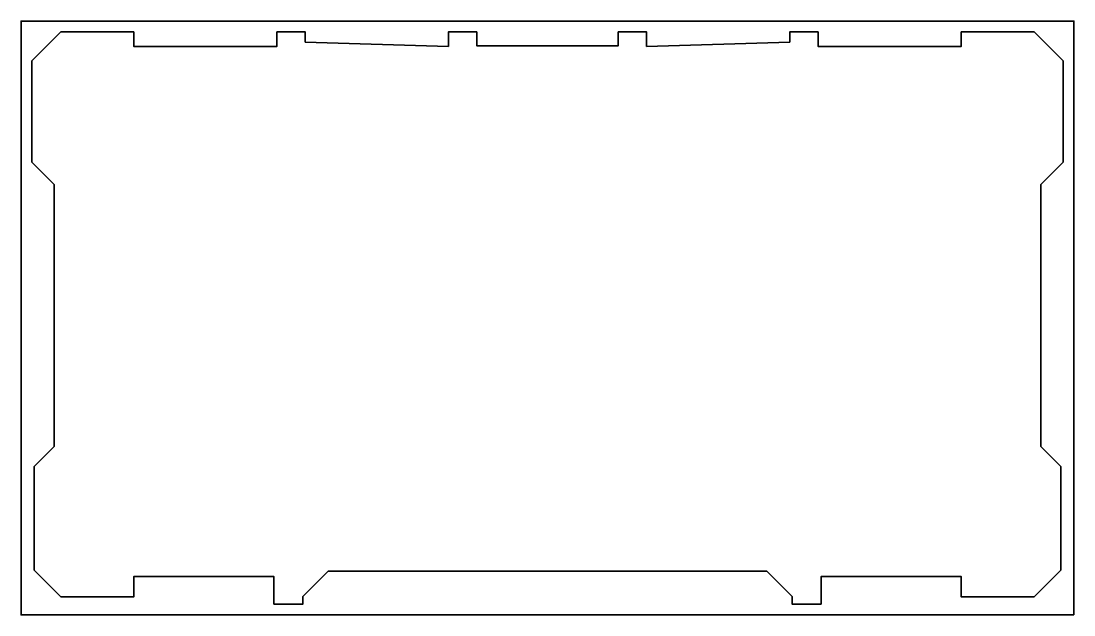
# Model space of a CAD drawing. Header units: millimetres. Extents: x -183 to 302, y -11 to 263.
import ezdxf

# ---------------------------------------------------------------- set-up
doc = ezdxf.new("R2010")
doc.units = ezdxf.units.MM
doc.header["$MEASUREMENT"] = 0
doc.layers.get('0').update_dxf_attribs({"lineweight": 0})
doc.layers.add('Safety', color=7, linetype='Continuous', lineweight=0)

msp = doc.modelspace()

# ---------------------------------------------------------------- linework, layer by layer
at = {"color": 1, "lineweight": 35, "true_color": 0xff0000}
msp.add_lwpolyline([(59.8, 251.48), (27.17, 251.48), (27.17, 257.81), (14.17, 257.81), (14.17, 251.13), (-51.83, 253.13), (-51.83, 257.81), (-64.83, 257.81), (-64.83, 251.13), (-130.83, 251.13), (-130.83, 257.81), (-164.32, 257.81), (-177.7, 244.43), (-177.7, 197.81), (-167.43, 187.53), (-167.43, 66.98), (-176.69, 57.71), (-176.69, 10.06), (-164.35, -2.29), (-130.83, -2.29), (-130.83, 7.1), (-66.22, 7.1), (-66.22, -5.57), (-52.84, -5.57), (-52.84, -2.06), (-41.23, 9.56), (59.8, 9.56), (160.82, 9.56), (172.43, -2.06), (172.43, -5.57), (185.81, -5.57), (185.81, 7.1), (250.42, 7.1), (250.42, -2.29), (283.94, -2.29), (296.28, 10.06), (296.28, 57.71), (287.02, 66.98), (287.02, 187.53), (297.3, 197.81), (297.3, 244.43), (283.91, 257.81), (250.42, 257.81), (250.42, 251.13), (184.42, 251.13), (184.42, 257.81), (171.42, 257.81), (171.42, 253.13), (105.42, 251.13), (105.42, 257.81), (92.42, 257.81), (92.42, 251.48)], close=True, dxfattribs=at)
at = {"layer": 'Safety', "color": 1, "lineweight": 35, "true_color": 0xff0000}
msp.add_lwpolyline([(302.3, -10.57), (-182.7, -10.57), (-182.7, 262.81), (302.3, 262.81)], close=True, dxfattribs=at)

doc.saveas('drawing.dxf')
